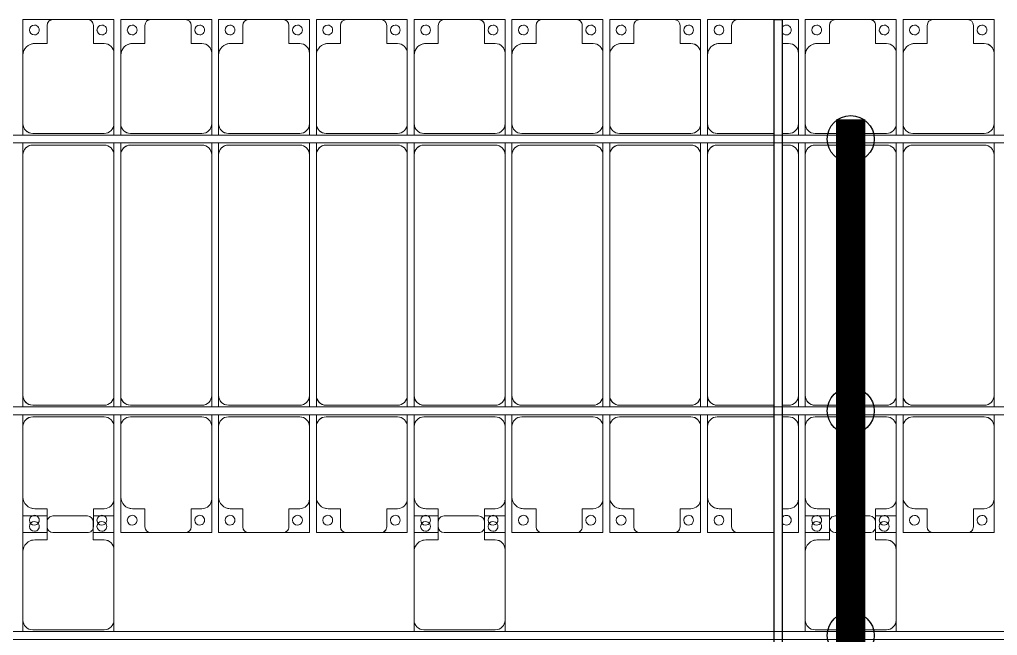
# Model space of a CAD drawing. Header units: millimetres. Extents: x -147246 to 112336, y -213734 to -86506.
# Drawn here: x -90364 to -85364, y -95705 to -92555 of the extents above; entities that cross this region are included whole.
import ezdxf

# ---------------------------------------------------------------- set-up
doc = ezdxf.new("R2010")
doc.units = ezdxf.units.MM
doc.layers.add('A-GENM', color=13, linetype='Continuous', lineweight=9)
doc.layers.add('S-BEAM', color=12, linetype='Continuous', lineweight=9)
doc.layers.add('GC-HOP 40x60 GIA CUONG', color=1, linetype='Continuous')

# ---------------------------------------------------------------- blocks, each defined once
blk = doc.blocks.new('Dải phao đi lại kèm đỡ invester - DẢI PHAO ĐI LẠI-15551-BỐ TRÍ KHUNG KẾT CẤU BÈ PIN 05')
at = {"layer": 'A-GENM', "color": 7}
for p, q in [((49758.4, 1312.2), (49911.8, 1312.2)), ((49758.4, 1129.7), (49758.4, 1312.2)), ((50088.2, 1312.2), (49911.8, 1312.2)), ((50088.2, 1312.2), (50223.4, 1312.2)), ((50223.4, 1312.2), (50223.4, 1139.7)), ((50258.4, 1312.2), (50411.8, 1312.2)), ((50258.4, 1129.7), (50258.4, 1312.2)), ((50588.2, 1312.2), (50411.8, 1312.2)), ((50588.2, 1312.2), (50723.4, 1312.2)), ((50723.4, 1312.2), (50723.4, 1139.7)), ((50758.4, 1312.2), (50911.8, 1312.2)), ((50758.4, 1129.7), (50758.4, 1312.2)), ((51088.2, 1312.2), (50911.8, 1312.2)), ((51088.2, 1312.2), (51223.4, 1312.2)), ((51223.4, 1312.2), (51223.4, 1139.7)), ((51258.4, 1312.2), (51411.8, 1312.2)), ((51258.4, 1129.7), (51258.4, 1312.2)), ((51588.2, 1312.2), (51411.8, 1312.2)), ((51588.2, 1312.2), (51723.4, 1312.2)), ((51723.4, 1312.2), (51723.4, 1139.7)), ((51758.4, 1312.2), (51911.8, 1312.2)), ((51758.4, 1129.7), (51758.4, 1312.2)), ((52088.2, 1312.2), (51911.8, 1312.2)), ((52088.2, 1312.2), (52223.4, 1312.2)), ((52223.4, 1312.2), (52223.4, 1139.7)), ((52258.4, 1312.2), (52411.8, 1312.2)), ((52258.4, 1129.7), (52258.4, 1312.2)), ((52588.2, 1312.2), (52411.8, 1312.2)), ((52588.2, 1312.2), (52723.4, 1312.2)), ((52723.4, 1312.2), (52723.4, 1139.7)), ((52758.4, 1312.2), (52911.8, 1312.2)), ((52758.4, 1129.7), (52758.4, 1312.2)), ((53088.2, 1312.2), (52911.8, 1312.2)), ((53088.2, 1312.2), (53223.4, 1312.2)), ((53223.4, 1312.2), (53223.4, 1139.7)), ((53258.4, 1312.2), (53411.8, 1312.2)), ((53258.4, 1129.7), (53258.4, 1312.2)), ((53588.2, 1312.2), (53411.8, 1312.2)), ((53588.2, 1312.2), (53599.8, 1312.2)), ((53639.8, 1312.2), (53723.4, 1312.2)), ((53723.4, 1312.2), (53723.4, 1139.7)), ((53758.4, 1312.2), (53911.8, 1312.2)), ((53758.4, 1129.7), (53758.4, 1312.2)), ((54088.2, 1312.2), (53911.8, 1312.2)), ((54088.2, 1312.2), (54223.4, 1312.2)), ((54223.4, 1312.2), (54223.4, 1139.7)), ((54258.4, 1312.2), (54411.8, 1312.2)), ((54258.4, 1129.7), (54258.4, 1312.2)), ((54588.2, 1312.2), (54411.8, 1312.2)), ((54588.2, 1312.2), (54723.4, 1312.2)), ((54723.4, 1312.2), (54723.4, 1139.7)), ((49881.8, 1282.2), (49881.8, 1189.7)), ((50118.2, 1189.7), (50118.2, 1282.2)), ((50381.8, 1282.2), (50381.8, 1189.7)), ((50618.2, 1189.7), (50618.2, 1282.2)), ((50881.8, 1282.2), (50881.8, 1189.7)), ((51118.2, 1189.7), (51118.2, 1282.2)), ((51381.8, 1282.2), (51381.8, 1189.7)), ((51618.2, 1189.7), (51618.2, 1282.2)), ((51881.8, 1282.2), (51881.8, 1189.7)), ((52118.2, 1189.7), (52118.2, 1282.2)), ((52381.8, 1282.2), (52381.8, 1189.7)), ((52618.2, 1189.7), (52618.2, 1282.2)), ((52881.8, 1282.2), (52881.8, 1189.7)), ((53118.2, 1189.7), (53118.2, 1282.2)), ((53381.8, 1282.2), (53381.8, 1189.7)), ((53881.8, 1282.2), (53881.8, 1189.7)), ((54118.2, 1189.7), (54118.2, 1282.2)), ((54381.8, 1282.2), (54381.8, 1189.7)), ((54618.2, 1189.7), (54618.2, 1282.2)), ((49881.8, 1189.7), (49818.4, 1189.7)), ((50173.4, 1189.7), (50118.2, 1189.7)), ((50381.8, 1189.7), (50318.4, 1189.7)), ((50673.4, 1189.7), (50618.2, 1189.7)), ((50881.8, 1189.7), (50818.4, 1189.7)), ((51173.4, 1189.7), (51118.2, 1189.7)), ((51381.8, 1189.7), (51318.4, 1189.7)), ((51673.4, 1189.7), (51618.2, 1189.7)), ((51881.8, 1189.7), (51818.4, 1189.7)), ((52173.4, 1189.7), (52118.2, 1189.7)), ((52381.8, 1189.7), (52318.4, 1189.7)), ((52673.4, 1189.7), (52618.2, 1189.7)), ((52881.8, 1189.7), (52818.4, 1189.7)), ((53173.4, 1189.7), (53118.2, 1189.7)), ((53381.8, 1189.7), (53318.4, 1189.7)), ((53673.4, 1189.7), (53639.8, 1189.7)), ((53881.8, 1189.7), (53818.4, 1189.7)), ((54173.4, 1189.7), (54118.2, 1189.7)), ((54381.8, 1189.7), (54318.4, 1189.7)), ((54673.4, 1189.7), (54618.2, 1189.7)), ((49758.4, 1129.7), (49758.4, 779.7)), ((50223.4, 779.7), (50223.4, 1139.7)), ((50258.4, 1129.7), (50258.4, 779.7)), ((50723.4, 779.7), (50723.4, 1139.7)), ((50758.4, 1129.7), (50758.4, 779.7)), ((51223.4, 779.7), (51223.4, 1139.7)), ((51258.4, 1129.7), (51258.4, 779.7)), ((51723.4, 779.7), (51723.4, 1139.7)), ((51758.4, 1129.7), (51758.4, 779.7)), ((52223.4, 779.7), (52223.4, 1139.7)), ((52258.4, 1129.7), (52258.4, 779.7)), ((52723.4, 779.7), (52723.4, 1139.7)), ((52758.4, 1129.7), (52758.4, 779.7)), ((53223.4, 779.7), (53223.4, 1139.7)), ((53258.4, 1129.7), (53258.4, 779.7)), ((53723.4, 779.7), (53723.4, 1139.7)), ((53758.4, 1129.7), (53758.4, 779.7)), ((54223.4, 779.7), (54223.4, 1139.7)), ((54258.4, 1129.7), (54258.4, 779.7)), ((54723.4, 779.7), (54723.4, 1139.7)), ((49758.4, 721.1), (49758.4, 779.7)), ((50223.4, 779.7), (50223.4, 721.1)), ((50258.4, 721.1), (50258.4, 779.7)), ((50723.4, 779.7), (50723.4, 721.1)), ((50758.4, 721.1), (50758.4, 779.7)), ((51223.4, 779.7), (51223.4, 721.1)), ((51258.4, 721.1), (51258.4, 779.7)), ((51723.4, 779.7), (51723.4, 721.1)), ((51758.4, 721.1), (51758.4, 779.7)), ((52223.4, 779.7), (52223.4, 721.1)), ((52258.4, 721.1), (52258.4, 779.7)), ((52723.4, 779.7), (52723.4, 721.1)), ((52758.4, 721.1), (52758.4, 779.7)), ((53223.4, 779.7), (53223.4, 721.1)), ((53258.4, 721.1), (53258.4, 779.7)), ((53723.4, 779.7), (53723.4, 721.1)), ((53758.4, 721.1), (53758.4, 779.7)), ((54223.4, 779.7), (54223.4, 721.1)), ((54258.4, 721.1), (54258.4, 779.7)), ((54723.4, 779.7), (54723.4, 721.1)), ((49808.4, 729.7), (50173.4, 729.7)), ((50308.4, 729.7), (50673.4, 729.7)), ((50808.4, 729.7), (51173.4, 729.7)), ((51308.4, 729.7), (51673.4, 729.7)), ((51808.4, 729.7), (52173.4, 729.7)), ((52308.4, 729.7), (52673.4, 729.7)), ((52808.4, 729.7), (53173.4, 729.7)), ((53308.4, 729.7), (53599.8, 729.7)), ((53639.8, 729.7), (53673.4, 729.7)), ((53808.4, 729.7), (54173.4, 729.7)), ((54308.4, 729.7), (54673.4, 729.7)), ((49758.4, 620.3), (49758.4, 681.1)), ((50173.4, 670.3), (49808.4, 670.3)), ((50223.4, 681.1), (50223.4, 620.3)), ((50258.4, 620.3), (50258.4, 681.1)), ((50673.4, 670.3), (50308.4, 670.3)), ((50723.4, 681.1), (50723.4, 620.3)), ((50758.4, 620.3), (50758.4, 681.1)), ((51173.4, 670.3), (50808.4, 670.3)), ((51223.4, 681.1), (51223.4, 620.3)), ((51258.4, 620.3), (51258.4, 681.1)), ((51673.4, 670.3), (51308.4, 670.3)), ((51723.4, 681.1), (51723.4, 620.3)), ((51758.4, 620.3), (51758.4, 681.1)), ((52173.4, 670.3), (51808.4, 670.3)), ((52223.4, 681.1), (52223.4, 620.3)), ((52258.4, 620.3), (52258.4, 681.1)), ((52673.4, 670.3), (52308.4, 670.3)), ((52723.4, 681.1), (52723.4, 620.3)), ((52758.4, 620.3), (52758.4, 681.1)), ((53173.4, 670.3), (52808.4, 670.3)), ((53223.4, 681.1), (53223.4, 620.3)), ((53258.4, 620.3), (53258.4, 681.1)), ((53599.8, 670.3), (53308.4, 670.3)), ((53673.4, 670.3), (53639.8, 670.3)), ((53723.4, 681.1), (53723.4, 620.3)), ((53758.4, 620.3), (53758.4, 681.1)), ((54173.4, 670.3), (53808.4, 670.3)), ((54223.4, 681.1), (54223.4, 620.3)), ((54258.4, 620.3), (54258.4, 681.1)), ((54673.4, 670.3), (54308.4, 670.3)), ((54723.4, 681.1), (54723.4, 620.3)), ((49758.4, 620.3), (49758.4, -610.3)), ((50223.4, -610.3), (50223.4, 620.3)), ((50258.4, 620.3), (50258.4, -610.3)), ((50723.4, -610.3), (50723.4, 620.3)), ((50758.4, 620.3), (50758.4, -610.3)), ((51223.4, -610.3), (51223.4, 620.3)), ((51258.4, 620.3), (51258.4, -610.3)), ((51723.4, -610.3), (51723.4, 620.3)), ((51758.4, 620.3), (51758.4, -610.3)), ((52223.4, -610.3), (52223.4, 620.3)), ((52258.4, 620.3), (52258.4, -610.3)), ((52723.4, -610.3), (52723.4, 620.3)), ((52758.4, 620.3), (52758.4, -610.3)), ((53223.4, -610.3), (53223.4, 620.3)), ((53258.4, 620.3), (53258.4, -610.3)), ((53723.4, -610.3), (53723.4, 620.3)), ((53758.4, 620.3), (53758.4, -610.3)), ((54223.4, -610.3), (54223.4, 620.3)), ((54258.4, 620.3), (54258.4, -610.3)), ((54723.4, -610.3), (54723.4, 620.3)), ((49758.4, -668.9), (49758.4, -610.3)), ((50223.4, -610.3), (50223.4, -668.9)), ((50258.4, -668.9), (50258.4, -610.3)), ((50723.4, -610.3), (50723.4, -668.9)), ((50758.4, -668.9), (50758.4, -610.3)), ((51223.4, -610.3), (51223.4, -668.9)), ((51258.4, -668.9), (51258.4, -610.3)), ((51723.4, -610.3), (51723.4, -668.9)), ((51758.4, -668.9), (51758.4, -610.3)), ((52223.4, -610.3), (52223.4, -668.9)), ((52258.4, -668.9), (52258.4, -610.3)), ((52723.4, -610.3), (52723.4, -668.9)), ((52758.4, -668.9), (52758.4, -610.3)), ((53223.4, -610.3), (53223.4, -668.9)), ((53258.4, -668.9), (53258.4, -610.3)), ((53723.4, -610.3), (53723.4, -668.9)), ((53758.4, -668.9), (53758.4, -610.3)), ((54223.4, -610.3), (54223.4, -668.9)), ((54258.4, -668.9), (54258.4, -610.3)), ((54723.4, -610.3), (54723.4, -668.9)), ((49808.4, -660.3), (50173.4, -660.3)), ((50308.4, -660.3), (50673.4, -660.3)), ((50808.4, -660.3), (51173.4, -660.3)), ((51308.4, -660.3), (51673.4, -660.3)), ((51808.4, -660.3), (52173.4, -660.3)), ((52308.4, -660.3), (52673.4, -660.3)), ((52808.4, -660.3), (53173.4, -660.3)), ((53308.4, -660.3), (53599.8, -660.3)), ((53639.8, -660.3), (53673.4, -660.3)), ((53808.4, -660.3), (54173.4, -660.3)), ((54308.4, -660.3), (54673.4, -660.3)), ((49758.4, -769.7), (49758.4, -708.9)), ((50173.4, -719.7), (49808.4, -719.7)), ((50223.4, -708.9), (50223.4, -769.7)), ((50258.4, -769.7), (50258.4, -708.9)), ((50673.4, -719.7), (50308.4, -719.7)), ((50723.4, -708.9), (50723.4, -769.7)), ((50758.4, -769.7), (50758.4, -708.9)), ((51173.4, -719.7), (50808.4, -719.7)), ((51223.4, -708.9), (51223.4, -769.7)), ((51258.4, -769.7), (51258.4, -708.9)), ((51673.4, -719.7), (51308.4, -719.7)), ((51723.4, -708.9), (51723.4, -769.7)), ((51758.4, -769.7), (51758.4, -708.9)), ((52173.4, -719.7), (51808.4, -719.7)), ((52223.4, -708.9), (52223.4, -769.7)), ((52258.4, -769.7), (52258.4, -708.9)), ((52673.4, -719.7), (52308.4, -719.7)), ((52723.4, -708.9), (52723.4, -769.7)), ((52758.4, -769.7), (52758.4, -708.9)), ((53173.4, -719.7), (52808.4, -719.7)), ((53223.4, -708.9), (53223.4, -769.7)), ((53258.4, -769.7), (53258.4, -708.9)), ((53599.8, -719.7), (53308.4, -719.7)), ((53673.4, -719.7), (53639.8, -719.7)), ((53723.4, -708.9), (53723.4, -769.7)), ((53758.4, -769.7), (53758.4, -708.9)), ((54173.4, -719.7), (53808.4, -719.7)), ((54223.4, -708.9), (54223.4, -769.7)), ((54258.4, -769.7), (54258.4, -708.9)), ((54673.4, -719.7), (54308.4, -719.7)), ((54723.4, -708.9), (54723.4, -769.7)), ((49758.4, -769.7), (49758.4, -1129.7)), ((50223.4, -1139.7), (50223.4, -769.7)), ((50258.4, -769.7), (50258.4, -1129.7)), ((50723.4, -1139.7), (50723.4, -769.7)), ((50758.4, -769.7), (50758.4, -1129.7)), ((51223.4, -1139.7), (51223.4, -769.7)), ((51258.4, -769.7), (51258.4, -1129.7)), ((51723.4, -1139.7), (51723.4, -769.7)), ((51758.4, -769.7), (51758.4, -1129.7)), ((52223.4, -1139.7), (52223.4, -769.7)), ((52258.4, -769.7), (52258.4, -1129.7)), ((52723.4, -1139.7), (52723.4, -769.7)), ((52758.4, -769.7), (52758.4, -1129.7)), ((53223.4, -1139.7), (53223.4, -769.7)), ((53258.4, -769.7), (53258.4, -1129.7)), ((53723.4, -1139.7), (53723.4, -769.7)), ((53758.4, -769.7), (53758.4, -1129.7)), ((54223.4, -1139.7), (54223.4, -769.7)), ((54258.4, -769.7), (54258.4, -1129.7)), ((54723.4, -1139.7), (54723.4, -769.7)), ((49758.4, -1312.2), (49758.4, -1129.7)), ((50223.4, -1139.7), (50223.4, -1312.2)), ((50258.4, -1312.2), (50258.4, -1129.7)), ((50723.4, -1139.7), (50723.4, -1312.2)), ((50758.4, -1312.2), (50758.4, -1129.7)), ((51223.4, -1139.7), (51223.4, -1312.2)), ((51258.4, -1312.2), (51258.4, -1129.7)), ((51723.4, -1139.7), (51723.4, -1312.2)), ((51758.4, -1312.2), (51758.4, -1129.7)), ((52223.4, -1139.7), (52223.4, -1312.2)), ((52258.4, -1312.2), (52258.4, -1129.7)), ((52723.4, -1139.7), (52723.4, -1312.2)), ((52758.4, -1312.2), (52758.4, -1129.7)), ((53223.4, -1139.7), (53223.4, -1312.2)), ((53258.4, -1312.2), (53258.4, -1129.7)), ((53723.4, -1139.7), (53723.4, -1312.2)), ((53758.4, -1312.2), (53758.4, -1129.7)), ((54223.4, -1139.7), (54223.4, -1312.2)), ((54258.4, -1312.2), (54258.4, -1129.7)), ((54723.4, -1139.7), (54723.4, -1312.2)), ((49818.4, -1189.7), (49881.8, -1189.7)), ((49881.8, -1189.7), (49881.8, -1282.2)), ((50118.2, -1282.2), (50118.2, -1189.7)), ((50118.2, -1189.7), (50173.4, -1189.7)), ((50318.4, -1189.7), (50381.8, -1189.7)), ((50381.8, -1189.7), (50381.8, -1282.2)), ((50618.2, -1282.2), (50618.2, -1189.7)), ((50618.2, -1189.7), (50673.4, -1189.7)), ((50818.4, -1189.7), (50881.8, -1189.7)), ((50881.8, -1189.7), (50881.8, -1282.2)), ((51118.2, -1282.2), (51118.2, -1189.7)), ((51118.2, -1189.7), (51173.4, -1189.7)), ((51318.4, -1189.7), (51381.8, -1189.7)), ((51381.8, -1189.7), (51381.8, -1282.2)), ((51618.2, -1282.2), (51618.2, -1189.7)), ((51618.2, -1189.7), (51673.4, -1189.7)), ((51818.4, -1189.7), (51881.8, -1189.7)), ((51881.8, -1189.7), (51881.8, -1282.2)), ((52118.2, -1282.2), (52118.2, -1189.7)), ((52118.2, -1189.7), (52173.4, -1189.7)), ((52318.4, -1189.7), (52381.8, -1189.7)), ((52381.8, -1189.7), (52381.8, -1282.2)), ((52618.2, -1282.2), (52618.2, -1189.7)), ((52618.2, -1189.7), (52673.4, -1189.7)), ((52818.4, -1189.7), (52881.8, -1189.7)), ((52881.8, -1189.7), (52881.8, -1282.2)), ((53118.2, -1282.2), (53118.2, -1189.7)), ((53118.2, -1189.7), (53173.4, -1189.7)), ((53318.4, -1189.7), (53381.8, -1189.7)), ((53381.8, -1189.7), (53381.8, -1282.2)), ((53639.8, -1189.7), (53673.4, -1189.7)), ((53818.4, -1189.7), (53881.8, -1189.7)), ((53881.8, -1189.7), (53881.8, -1282.2)), ((54118.2, -1282.2), (54118.2, -1189.7)), ((54118.2, -1189.7), (54173.4, -1189.7)), ((54318.4, -1189.7), (54381.8, -1189.7)), ((54381.8, -1189.7), (54381.8, -1282.2)), ((54618.2, -1282.2), (54618.2, -1189.7)), ((54618.2, -1189.7), (54673.4, -1189.7)), ((49881.6, -1312.2), (49758.4, -1312.2)), ((49911.8, -1312.2), (50088.2, -1312.2)), ((50223.4, -1312.2), (50118, -1312.2)), ((50411.8, -1312.2), (50258.4, -1312.2)), ((50411.8, -1312.2), (50588.2, -1312.2)), ((50723.4, -1312.2), (50588.2, -1312.2)), ((50911.8, -1312.2), (50758.4, -1312.2)), ((50911.8, -1312.2), (51088.2, -1312.2)), ((51223.4, -1312.2), (51088.2, -1312.2)), ((51411.8, -1312.2), (51258.4, -1312.2)), ((51411.8, -1312.2), (51588.2, -1312.2)), ((51723.4, -1312.2), (51588.2, -1312.2)), ((51881.6, -1312.2), (51758.4, -1312.2)), ((51911.8, -1312.2), (52088.2, -1312.2)), ((52223.4, -1312.2), (52118, -1312.2)), ((52410.3, -1312.2), (52258.4, -1312.2)), ((52411.8, -1312.2), (52588.2, -1312.2)), ((52723.4, -1312.2), (52588.2, -1312.2)), ((52911.8, -1312.2), (52758.4, -1312.2)), ((52911.8, -1312.2), (53088.2, -1312.2)), ((53223.4, -1312.2), (53088.2, -1312.2)), ((53411.8, -1312.2), (53258.4, -1312.2)), ((53411.8, -1312.2), (53588.2, -1312.2)), ((53599.8, -1312.2), (53588.2, -1312.2)), ((53723.4, -1312.2), (53639.8, -1312.2)), ((53881.6, -1312.2), (53758.4, -1312.2)), ((53911.8, -1312.2), (54088.2, -1312.2)), ((54223.4, -1312.2), (54118, -1312.2)), ((54411.8, -1312.2), (54258.4, -1312.2)), ((54411.8, -1312.2), (54588.2, -1312.2)), ((54723.4, -1312.2), (54588.2, -1312.2))]:
    blk.add_line(p, q, dxfattribs=at)
for centre, radius, start, end in [((49911.8, 1282.2), 30, 90, 180), ((49911.8, 1282.2), 30, 90, 150), ((50088.2, 1282.2), 30, 360, 90), ((50088.2, 1282.2), 30, 30, 90), ((50411.8, 1282.2), 30, 90, 180), ((50411.8, 1282.2), 30, 90, 150), ((50588.2, 1282.2), 30, 0, 90), ((50588.2, 1282.2), 30, 30, 90), ((50911.8, 1282.2), 30, 90, 180), ((50911.8, 1282.2), 30, 90, 150), ((51088.2, 1282.2), 30, 0, 90), ((51088.2, 1282.2), 30, 30, 90), ((51411.8, 1282.2), 30, 90, 180), ((51411.8, 1282.2), 30, 90, 150), ((51588.2, 1282.2), 30, 0, 90), ((51588.2, 1282.2), 30, 30, 90), ((51911.8, 1282.2), 30, 90, 180), ((51911.8, 1282.2), 30, 90, 150), ((52088.2, 1282.2), 30, 0, 90), ((52088.2, 1282.2), 30, 30, 80.6864), ((52411.8, 1282.2), 30, 90, 180), ((52411.8, 1282.2), 30, 90, 150), ((52588.2, 1282.2), 30, 360, 90), ((52588.2, 1282.2), 30, 30, 90), ((52911.8, 1282.2), 30, 90, 180), ((52911.8, 1282.2), 30, 90, 150), ((53088.2, 1282.2), 30, 0, 90), ((53088.2, 1282.2), 30, 30, 90), ((53411.8, 1282.2), 30, 90, 180), ((53411.8, 1282.2), 30, 90, 150), ((53588.2, 1282.2), 30, 75, 90), ((53588.2, 1282.2), 30, 75, 90), ((53911.8, 1282.2), 30, 90, 180), ((53911.8, 1282.2), 30, 90, 150), ((54088.2, 1282.2), 30, 360, 90), ((54088.2, 1282.2), 30, 30, 90), ((54411.8, 1282.2), 30, 90, 180), ((54411.8, 1282.2), 30, 90, 150), ((54588.2, 1282.2), 30, 0, 90), ((54588.2, 1282.2), 30, 30, 90), ((49816.8, 1258.6), 25, 90, 270), ((49816.8, 1258.6), 25, 270, 90), ((50161.8, 1258.6), 25, 90, 270), ((50161.8, 1258.6), 25, 180, 195), ((50161.8, 1258.6), 25, 270, 90), ((50316.8, 1258.6), 25, 90, 270), ((50316.8, 1258.6), 25, 270, 90), ((50661.8, 1258.6), 25, 90, 270), ((50661.8, 1258.6), 25, 180, 195), ((50661.8, 1258.6), 25, 270, 90), ((50816.8, 1258.6), 25, 90, 270), ((50816.8, 1258.6), 25, 270, 90), ((51161.8, 1258.6), 25, 90, 270), ((51161.8, 1258.6), 25, 180, 195), ((51161.8, 1258.6), 25, 270, 90), ((51316.8, 1258.6), 25, 90, 270), ((51316.8, 1258.6), 25, 270, 90), ((51661.8, 1258.6), 25, 90, 270), ((51661.8, 1258.6), 25, 180, 195), ((51661.8, 1258.6), 25, 270, 90), ((51816.8, 1258.6), 25, 90, 270), ((51816.8, 1258.6), 25, 270, 90), ((52161.8, 1258.6), 25, 90, 270), ((52161.8, 1258.6), 25, 180, 195), ((52161.8, 1258.6), 25, 270, 90), ((52316.8, 1258.6), 25, 90, 270), ((52316.8, 1258.6), 25, 270, 90), ((52661.8, 1258.6), 25, 90, 270), ((52661.8, 1258.6), 25, 180, 195), ((52661.8, 1258.6), 25, 270, 90), ((52816.8, 1258.6), 25, 90, 270), ((52816.8, 1258.6), 25, 270, 90), ((53161.8, 1258.6), 25, 90, 270), ((53161.8, 1258.6), 25, 180, 195), ((53161.8, 1258.6), 25, 270, 90), ((53316.8, 1258.6), 25, 90, 270), ((53316.8, 1258.6), 25, 270, 90), ((53661.8, 1258.6), 25, 90, 150), ((53661.8, 1258.6), 25, 270, 90), ((53816.8, 1258.6), 25, 90, 270), ((53816.8, 1258.6), 25, 270, 90), ((54161.8, 1258.6), 25, 90, 270), ((54161.8, 1258.6), 25, 180, 195), ((54161.8, 1258.6), 25, 270, 90), ((54316.8, 1258.6), 25, 90, 270), ((54316.8, 1258.6), 25, 270, 90), ((54661.8, 1258.6), 25, 90, 270), ((54661.8, 1258.6), 25, 180, 195), ((54661.8, 1258.6), 25, 270, 90), ((53661.8, 1258.6), 25, 210, 270), ((49818.4, 1129.7), 60, 90, 180), ((49818.4, 1129.7), 60, 90, 120), ((50173.4, 1139.7), 50, 0, 90), ((50173.4, 1139.7), 50, 45, 90), ((50318.4, 1129.7), 60, 90, 180), ((50318.4, 1129.7), 60, 90, 120), ((50673.4, 1139.7), 50, 0, 90), ((50673.4, 1139.7), 50, 45, 90), ((50818.4, 1129.7), 60, 90, 180), ((50818.4, 1129.7), 60, 90, 120), ((51173.4, 1139.7), 50, 360, 90), ((51173.4, 1139.7), 50, 45, 90), ((51318.4, 1129.7), 60, 90, 180), ((51318.4, 1129.7), 60, 90, 120), ((51673.4, 1139.7), 50, 0, 90), ((51673.4, 1139.7), 50, 45, 90), ((51818.4, 1129.7), 60, 90, 180), ((51818.4, 1129.7), 60, 90, 120), ((52173.4, 1139.7), 50, 0, 90), ((52173.4, 1139.7), 50, 45, 90), ((52318.4, 1129.7), 60, 90, 180), ((52318.4, 1129.7), 60, 90, 120), ((52673.4, 1139.7), 50, 0, 90), ((52673.4, 1139.7), 50, 45, 90), ((52818.4, 1129.7), 60, 90, 180), ((52818.4, 1129.7), 60, 90, 120), ((53173.4, 1139.7), 50, 0, 90), ((53173.4, 1139.7), 50, 45, 90), ((53318.4, 1129.7), 60, 90, 180), ((53318.4, 1129.7), 60, 90, 120), ((53673.4, 1139.7), 50, 360, 90), ((53673.4, 1139.7), 50, 45, 90), ((53818.4, 1129.7), 60, 90, 180), ((53818.4, 1129.7), 60, 90, 120), ((54173.4, 1139.7), 50, 0, 90), ((54173.4, 1139.7), 50, 45, 90), ((54318.4, 1129.7), 60, 90, 180), ((54318.4, 1129.7), 60, 90, 120), ((54673.4, 1139.7), 50, 0, 90), ((54673.4, 1139.7), 50, 45, 90), ((49808.4, 779.7), 50, 180, 270), ((50173.4, 779.7), 50, 270, 0), ((50308.4, 779.7), 50, 180, 270), ((50673.4, 779.7), 50, 270, 0), ((50808.4, 779.7), 50, 180, 270), ((51173.4, 779.7), 50, 270, 0), ((51308.4, 779.7), 50, 180, 270), ((51673.4, 779.7), 50, 270, 0), ((51808.4, 779.7), 50, 180, 270), ((52173.4, 779.7), 50, 270, 0), ((52308.4, 779.7), 50, 180, 270), ((52673.4, 779.7), 50, 270, 0), ((52808.4, 779.7), 50, 180, 270), ((53173.4, 779.7), 50, 270, 0), ((53308.4, 779.7), 50, 180, 270), ((53673.4, 779.7), 50, 270, 360), ((53808.4, 779.7), 50, 180, 270), ((54173.4, 779.7), 50, 270, 0), ((54308.4, 779.7), 50, 180, 270), ((54673.4, 779.7), 50, 270, 0), ((49808.4, 779.7), 50, 225, 270), ((50173.4, 779.7), 50, 270, 315), ((50308.4, 779.7), 50, 225, 270), ((50673.4, 779.7), 50, 270, 315), ((50808.4, 779.7), 50, 225, 270), ((51173.4, 779.7), 50, 270, 315), ((51308.4, 779.7), 50, 225, 270), ((51673.4, 779.7), 50, 270, 315), ((51808.4, 779.7), 50, 225, 270), ((52173.4, 779.7), 50, 270, 315), ((52308.4, 779.7), 50, 225, 270), ((52673.4, 779.7), 50, 270, 315), ((52808.4, 779.7), 50, 225, 270), ((53173.4, 779.7), 50, 270, 315), ((53308.4, 779.7), 50, 225, 270), ((53673.4, 779.7), 50, 270, 315), ((53808.4, 779.7), 50, 225, 270), ((54173.4, 779.7), 50, 270, 315), ((54308.4, 779.7), 50, 225, 270), ((54673.4, 779.7), 50, 270, 315), ((49808.4, 620.3), 50, 90, 180), ((49808.4, 620.3), 50, 90, 165), ((50173.4, 620.3), 50, 0, 90), ((50173.4, 620.3), 50, 0, 90), ((50308.4, 620.3), 50, 90, 180), ((50308.4, 620.3), 50, 90, 165), ((50673.4, 620.3), 50, 0, 90), ((50673.4, 620.3), 50, 0, 90), ((50808.4, 620.3), 50, 90, 180), ((50808.4, 620.3), 50, 90, 165), ((51173.4, 620.3), 50, 0, 90), ((51173.4, 620.3), 50, 0, 90), ((51308.4, 620.3), 50, 90, 180), ((51308.4, 620.3), 50, 90, 165), ((51673.4, 620.3), 50, 0, 90), ((51673.4, 620.3), 50, 0, 90), ((51808.4, 620.3), 50, 90, 180), ((51808.4, 620.3), 50, 90, 165), ((52173.4, 620.3), 50, 360, 90), ((52173.4, 620.3), 50, 360, 90), ((52308.4, 620.3), 50, 90, 180), ((52308.4, 620.3), 50, 90, 165), ((52673.4, 620.3), 50, 0, 90), ((52673.4, 620.3), 50, 0, 90), ((52808.4, 620.3), 50, 90, 180), ((52808.4, 620.3), 50, 90, 165), ((53173.4, 620.3), 50, 0, 90), ((53173.4, 620.3), 50, 0, 90), ((53308.4, 620.3), 50, 90, 180), ((53308.4, 620.3), 50, 90, 165), ((53673.4, 620.3), 50, 360, 90), ((53673.4, 620.3), 50, 360, 90), ((53808.4, 620.3), 50, 90, 180), ((53808.4, 620.3), 50, 90, 165), ((54173.4, 620.3), 50, 360, 90), ((54173.4, 620.3), 50, 360, 90), ((54308.4, 620.3), 50, 90, 180), ((54308.4, 620.3), 50, 90, 165), ((54673.4, 620.3), 50, 0, 90), ((54673.4, 620.3), 50, 0, 90), ((49808.4, -610.3), 50, 180, 270), ((49808.4, -610.3), 50, 180, 255), ((50173.4, -610.3), 50, 270, 0), ((50173.4, -610.3), 50, 315, 0), ((50308.4, -610.3), 50, 180, 270), ((50308.4, -610.3), 50, 180, 255), ((50673.4, -610.3), 50, 270, 0), ((50673.4, -610.3), 50, 315, 0), ((50808.4, -610.3), 50, 180, 270), ((50808.4, -610.3), 50, 180, 255), ((51173.4, -610.3), 50, 270, 0), ((51173.4, -610.3), 50, 315, 0), ((51308.4, -610.3), 50, 180, 270), ((51308.4, -610.3), 50, 180, 255), ((51673.4, -610.3), 50, 270, 0), ((51673.4, -610.3), 50, 315, 0), ((51808.4, -610.3), 50, 180, 270), ((51808.4, -610.3), 50, 180, 255), ((52173.4, -610.3), 50, 270, 0), ((52173.4, -610.3), 50, 315, 0), ((52308.4, -610.3), 50, 180, 270), ((52308.4, -610.3), 50, 180, 255), ((52673.4, -610.3), 50, 270, 0), ((52673.4, -610.3), 50, 315, 0), ((52808.4, -610.3), 50, 180, 270), ((52808.4, -610.3), 50, 180, 255), ((53173.4, -610.3), 50, 270, 360), ((53173.4, -610.3), 50, 315, 360), ((53308.4, -610.3), 50, 180, 270), ((53308.4, -610.3), 50, 180, 255), ((53673.4, -610.3), 50, 270, 0), ((53673.4, -610.3), 50, 315, 0), ((53808.4, -610.3), 50, 180, 270), ((53808.4, -610.3), 50, 180, 255), ((54173.4, -610.3), 50, 270, 360), ((54173.4, -610.3), 50, 315, 0), ((54308.4, -610.3), 50, 180, 270), ((54308.4, -610.3), 50, 180, 255), ((54673.4, -610.3), 50, 270, 360), ((54673.4, -610.3), 50, 315, 360), ((49808.4, -769.7), 50, 90, 180), ((49808.4, -769.7), 50, 90, 135), ((50173.4, -769.7), 50, 0, 90), ((50173.4, -769.7), 50, 45, 90), ((50308.4, -769.7), 50, 90, 180), ((50308.4, -769.7), 50, 90, 135), ((50673.4, -769.7), 50, 0, 90), ((50673.4, -769.7), 50, 45, 90), ((50808.4, -769.7), 50, 90, 180), ((50808.4, -769.7), 50, 90, 135), ((51173.4, -769.7), 50, 0, 90), ((51173.4, -769.7), 50, 45, 90), ((51308.4, -769.7), 50, 90, 180), ((51308.4, -769.7), 50, 90, 135), ((51673.4, -769.7), 50, 0, 90), ((51673.4, -769.7), 50, 45, 90), ((51808.4, -769.7), 50, 90, 180), ((51808.4, -769.7), 50, 90, 135), ((52173.4, -769.7), 50, 0, 90), ((52173.4, -769.7), 50, 45, 90), ((52308.4, -769.7), 50, 90, 180), ((52308.4, -769.7), 50, 90, 135), ((52673.4, -769.7), 50, 0, 90), ((52673.4, -769.7), 50, 45, 90), ((52808.4, -769.7), 50, 90, 180), ((52808.4, -769.7), 50, 90, 135), ((53173.4, -769.7), 50, 0, 90), ((53173.4, -769.7), 50, 45, 90), ((53308.4, -769.7), 50, 90, 180), ((53308.4, -769.7), 50, 90, 135), ((53673.4, -769.7), 50, 360, 90), ((53673.4, -769.7), 50, 45, 90), ((53808.4, -769.7), 50, 90, 180), ((53808.4, -769.7), 50, 90, 135), ((54173.4, -769.7), 50, 0, 90), ((54173.4, -769.7), 50, 45, 90), ((54308.4, -769.7), 50, 90, 180), ((54308.4, -769.7), 50, 90, 135), ((54673.4, -769.7), 50, 0, 90), ((54673.4, -769.7), 50, 45, 90), ((49818.4, -1129.7), 60, 180, 270), ((50173.4, -1139.7), 50, 270, 0), ((50318.4, -1129.7), 60, 180, 270), ((50673.4, -1139.7), 50, 270, 0), ((50818.4, -1129.7), 60, 180, 270), ((51173.4, -1139.7), 50, 270, 0), ((51318.4, -1129.7), 60, 180, 270), ((51673.4, -1139.7), 50, 270, 360), ((51818.4, -1129.7), 60, 180, 270), ((52173.4, -1139.7), 50, 270, 0), ((52318.4, -1129.7), 60, 180, 270), ((52673.4, -1139.7), 50, 270, 360), ((52818.4, -1129.7), 60, 180, 270), ((53173.4, -1139.7), 50, 270, 0), ((53318.4, -1129.7), 60, 180, 270), ((53673.4, -1139.7), 50, 270, 0), ((53818.4, -1129.7), 60, 180, 270), ((54173.4, -1139.7), 50, 270, 0), ((54318.4, -1129.7), 60, 180, 270), ((54673.4, -1139.7), 50, 270, 0), ((49818.4, -1129.7), 60, 240, 270), ((50173.4, -1139.7), 50, 270, 315), ((50318.4, -1129.7), 60, 240, 270), ((50673.4, -1139.7), 50, 270, 315), ((50818.4, -1129.7), 60, 240, 270), ((51173.4, -1139.7), 50, 270, 315), ((51318.4, -1129.7), 60, 240, 270), ((51673.4, -1139.7), 50, 270, 315), ((51818.4, -1129.7), 60, 240, 270), ((52173.4, -1139.7), 50, 270, 315), ((52318.4, -1129.7), 60, 240, 270), ((52673.4, -1139.7), 50, 270, 315), ((52818.4, -1129.7), 60, 240, 270), ((53173.4, -1139.7), 50, 270, 315), ((53318.4, -1129.7), 60, 240, 270), ((53673.4, -1139.7), 50, 270, 315), ((53818.4, -1129.7), 60, 240, 270), ((54173.4, -1139.7), 50, 270, 315), ((54318.4, -1129.7), 60, 240, 270), ((54673.4, -1139.7), 50, 270, 315), ((49816.8, -1248.6), 25, 90, 270), ((49816.8, -1248.6), 25, 270, 90), ((50161.8, -1248.6), 25, 90, 270), ((50161.8, -1248.6), 25, 270, 90), ((50316.8, -1248.6), 25, 90, 270), ((50316.8, -1248.6), 25, 270, 90), ((50661.8, -1248.6), 25, 90, 270), ((50661.8, -1248.6), 25, 165, 180), ((50661.8, -1248.6), 25, 270, 90), ((50816.8, -1248.6), 25, 90, 270), ((50816.8, -1248.6), 25, 270, 90), ((51161.8, -1248.6), 25, 90, 270), ((51161.8, -1248.6), 25, 165, 180), ((51161.8, -1248.6), 25, 270, 90), ((51316.8, -1248.6), 25, 90, 270), ((51316.8, -1248.6), 25, 270, 90), ((51661.8, -1248.6), 25, 90, 270), ((51661.8, -1248.6), 25, 165, 180), ((51661.8, -1248.6), 25, 270, 90), ((51816.8, -1248.6), 25, 90, 270), ((51816.8, -1248.6), 25, 270, 90), ((52161.8, -1248.6), 25, 90, 270), ((52161.8, -1248.6), 25, 270, 90), ((52316.8, -1248.6), 25, 90, 270), ((52316.8, -1248.6), 25, 270, 90), ((52661.8, -1248.6), 25, 90, 270), ((52661.8, -1248.6), 25, 165, 180), ((52661.8, -1248.6), 25, 270, 90), ((52816.8, -1248.6), 25, 90, 270), ((52816.8, -1248.6), 25, 270, 90), ((53161.8, -1248.6), 25, 90, 270), ((53161.8, -1248.6), 25, 165, 180), ((53161.8, -1248.6), 25, 270, 90), ((53316.8, -1248.6), 25, 90, 270), ((53316.8, -1248.6), 25, 270, 90), ((53661.8, -1248.6), 25, 90, 150), ((53661.8, -1248.6), 25, 270, 90), ((53816.8, -1248.6), 25, 90, 270), ((53816.8, -1248.6), 25, 270, 90), ((54161.8, -1248.6), 25, 90, 270), ((54161.8, -1248.6), 25, 270, 90), ((54316.8, -1248.6), 25, 90, 270), ((54316.8, -1248.6), 25, 270, 90), ((54661.8, -1248.6), 25, 90, 270), ((54661.8, -1248.6), 25, 165, 180), ((54661.8, -1248.6), 25, 270, 90), ((49911.8, -1282.2), 30, 180, 270), ((50088.2, -1282.2), 30, 270, 0), ((50411.8, -1282.2), 30, 180, 270), ((50411.8, -1282.2), 30, 210, 270), ((50588.2, -1282.2), 30, 270, 360), ((50588.2, -1282.2), 30, 270, 330), ((50911.8, -1282.2), 30, 180, 270), ((50911.8, -1282.2), 30, 210, 270), ((51088.2, -1282.2), 30, 270, 0), ((51088.2, -1282.2), 30, 270, 330), ((51411.8, -1282.2), 30, 180, 270), ((51411.8, -1282.2), 30, 210, 270), ((51588.2, -1282.2), 30, 270, 0), ((51588.2, -1282.2), 30, 270, 330), ((51911.8, -1282.2), 30, 180, 270), ((52088.2, -1282.2), 30, 270, 0), ((52411.8, -1282.2), 30, 180, 270), ((52411.8, -1282.2), 30, 210, 267.0674), ((52588.2, -1282.2), 30, 270, 0), ((52588.2, -1282.2), 30, 270, 330), ((52911.8, -1282.2), 30, 180, 270), ((52911.8, -1282.2), 30, 210, 270), ((53088.2, -1282.2), 30, 270, 0), ((53088.2, -1282.2), 30, 270, 330), ((53411.8, -1282.2), 30, 180, 270), ((53411.8, -1282.2), 30, 210, 270), ((53661.8, -1248.6), 25, 210, 270), ((53911.8, -1282.2), 30, 180, 270), ((54088.2, -1282.2), 30, 270, 0), ((54411.8, -1282.2), 30, 180, 270), ((54411.8, -1282.2), 30, 210, 270), ((54588.2, -1282.2), 30, 270, 0), ((54588.2, -1282.2), 30, 270, 330), ((53588.2, -1282.2), 30, 270, 285), ((53588.2, -1282.2), 30, 270, 285)]:
    blk.add_arc(centre, radius, start, end, dxfattribs=at)
blk = doc.blocks.new('Dầm C52 - Dầm C52-18760-BỐ TRÍ KHUNG KẾT CẤU BÈ PIN 05')
at = {"layer": 'S-BEAM', "color": 1}
for p, q in [((-74474.317946, 20), (74474.317946, 20)), ((74474.317946, -20), (-74474.317946, -20))]:
    blk.add_line(p, q, dxfattribs=at)
blk = doc.blocks.new('Dầm C52 - Dầm C52-18761-BỐ TRÍ KHUNG KẾT CẤU BÈ PIN 05')
at = {"layer": 'S-BEAM', "color": 1}
for p, q in [((-74474.3, 20), (74474.3, 20)), ((74474.3, -20), (-74474.3, -20))]:
    blk.add_line(p, q, dxfattribs=at)
blk = doc.blocks.new('Dai phao do pin - DẢI PHAO ĐỠ PIN-30199-BỐ TRÍ KHUNG KẾT CẤU BÈ PIN 05')
at = {"layer": 'A-GENM', "color": 7}
for p, q in [((-1312.2, 223.4), (-1139.7, 223.4)), ((-1312.2, 118.4), (-1312.2, 223.4)), ((-779.7, 223.4), (-1139.7, 223.4)), ((-779.7, 223.4), (-721.1, 223.4)), ((-1189.7, 173.4), (-1189.7, 118.2)), ((-729.7, -191.6), (-729.7, 173.4)), ((-1189.7, 118.2), (-1282.2, 118.2)), ((-1312.2, 88.2), (-1312.2, -88.2)), ((-1312.2, -241.6), (-1312.2, -118)), ((-1282.2, -118.2), (-1189.7, -118.2)), ((-1189.7, -118.2), (-1189.7, -181.6)), ((-1129.7, -241.6), (-1312.2, -241.6)), ((-1129.7, -241.6), (-779.7, -241.6)), ((-721.1, -241.6), (-779.7, -241.6))]:
    blk.add_line(p, q, dxfattribs=at)
for centre, radius, start, end in [((-1139.7, 173.4), 50, 90, 180), ((-1139.7, 173.4), 50, 135, 180), ((-779.7, 173.4), 50, 0, 90), ((-779.7, 173.4), 50, 0, 45), ((-1258.6, 161.8), 25, 360, 180), ((-1258.6, 161.8), 25, 180, 360), ((-1282.2, 88.2), 30, 90, 180), ((-1282.2, -88.2), 30, 180, 270), ((-1258.6, -183.2), 25, 360, 180), ((-1258.6, -183.2), 25, 180, 360), ((-1129.7, -181.6), 60, 180, 270), ((-1129.7, -181.6), 60, 180, 210), ((-779.7, -191.6), 50, 270, 0), ((-779.7, -191.6), 50, 315, 0)]:
    blk.add_arc(centre, radius, start, end, dxfattribs=at)
blk = doc.blocks.new('Dai phao do pin - DẢI PHAO ĐỠ PIN-30230-BỐ TRÍ KHUNG KẾT CẤU BÈ PIN 05')
at = {"layer": 'A-GENM', "color": 7}
for p, q in [((-1312.2, 223.4), (-1139.7, 223.4)), ((-1312.2, 118.4), (-1312.2, 223.4)), ((-779.7, 223.4), (-1139.7, 223.4)), ((-779.7, 223.4), (-721.1, 223.4)), ((-1189.7, 173.4), (-1189.7, 118.2)), ((-729.7, -191.6), (-729.7, 173.4)), ((-1189.7, 118.2), (-1282.2, 118.2)), ((-1312.2, 88.2), (-1312.2, -88.2)), ((-1312.2, -241.6), (-1312.2, -118)), ((-1282.2, -118.2), (-1189.7, -118.2)), ((-1189.7, -118.2), (-1189.7, -181.6)), ((-1129.7, -241.6), (-1312.2, -241.6)), ((-1129.7, -241.6), (-779.7, -241.6)), ((-721.1, -241.6), (-779.7, -241.6))]:
    blk.add_line(p, q, dxfattribs=at)
for centre, radius, start, end in [((-1139.7, 173.4), 50, 90, 180), ((-1139.7, 173.4), 50, 135, 180), ((-779.7, 173.4), 50, 0, 90), ((-779.7, 173.4), 50, 0, 45), ((-1258.6, 161.8), 25, 360, 180), ((-1258.6, 161.8), 25, 180, 360), ((-1282.2, 88.2), 30, 90, 180), ((-1282.2, -88.2), 30, 180, 270), ((-1258.6, -183.2), 25, 360, 180), ((-1258.6, -183.2), 25, 180, 360), ((-1129.7, -181.6), 60, 180, 270), ((-1129.7, -181.6), 60, 180, 210), ((-779.7, -191.6), 50, 270, 0), ((-779.7, -191.6), 50, 315, 0)]:
    blk.add_arc(centre, radius, start, end, dxfattribs=at)
blk = doc.blocks.new('Dai phao do pin - DẢI PHAO ĐỠ PIN-30261-BỐ TRÍ KHUNG KẾT CẤU BÈ PIN 05')
at = {"layer": 'A-GENM', "color": 7}
for p, q in [((-1312.2, 223.4), (-1139.7, 223.4)), ((-1312.2, 118.4), (-1312.2, 223.4)), ((-779.7, 223.4), (-1139.7, 223.4)), ((-779.7, 223.4), (-721.1, 223.4)), ((-1189.7, 173.4), (-1189.7, 118.2)), ((-729.7, -191.6), (-729.7, 173.4)), ((-1189.7, 118.2), (-1282.2, 118.2)), ((-1312.2, 88.2), (-1312.2, -88.2)), ((-1312.2, -241.6), (-1312.2, -118)), ((-1282.2, -118.2), (-1189.7, -118.2)), ((-1189.7, -118.2), (-1189.7, -181.6)), ((-1129.7, -241.6), (-1312.2, -241.6)), ((-1129.7, -241.6), (-779.7, -241.6)), ((-721.1, -241.6), (-779.7, -241.6))]:
    blk.add_line(p, q, dxfattribs=at)
for centre, radius, start, end in [((-1139.7, 173.4), 50, 90, 180), ((-1139.7, 173.4), 50, 135, 180), ((-779.7, 173.4), 50, 0, 90), ((-779.7, 173.4), 50, 0, 45), ((-1258.6, 161.8), 25, 360, 180), ((-1258.6, 161.8), 25, 180, 360), ((-1282.2, 88.2), 30, 90, 180), ((-1282.2, -88.2), 30, 180, 270), ((-1258.6, -183.2), 25, 360, 180), ((-1258.6, -183.2), 25, 180, 360), ((-1129.7, -181.6), 60, 180, 270), ((-1129.7, -181.6), 60, 180, 210), ((-779.7, -191.6), 50, 270, 0), ((-779.7, -191.6), 50, 315, 0)]:
    blk.add_arc(centre, radius, start, end, dxfattribs=at)
blk = doc.blocks.new('Dầm C52 - Hộp 40x60-25898-BỐ TRÍ KHUNG KẾT CẤU BÈ PIN 05')
at = {"layer": 'S-BEAM', "color": 3, "lineweight": 25}
for p, q in [((-55982.1, -20), (-55982.1, 20)), ((-55982.1, 20), (55982.1, 20)), ((55982.1, -20), (-55982.1, -20))]:
    blk.add_line(p, q, dxfattribs=at)
blk = doc.blocks.new('HOBANMONG_BEPIN 5_rvt-1-BỐ TRÍ KHUNG KẾT CẤU BÈ PIN 05')
at = {"layer": 'A-GENM', "color": 3, "lineweight": 25}
for name, p, rotation in [('Dải phao đi lại kèm đỡ invester - DẢI PHAO ĐI LẠI-15551-BỐ TRÍ KHUNG KẾT CẤU BÈ PIN 05', (-140105.3, -93866.7), 359.9997710135151), ('Dai phao do pin - DẢI PHAO ĐỠ PIN-30199-BỐ TRÍ KHUNG KẾT CẤU BÈ PIN 05', (-90105.5, -96405.9), 269.9997710125194), ('Dai phao do pin - DẢI PHAO ĐỠ PIN-30230-BỐ TRÍ KHUNG KẾT CẤU BÈ PIN 05', (-88105.5, -96405.9), 269.9997710125194), ('Dai phao do pin - DẢI PHAO ĐỠ PIN-30261-BỐ TRÍ KHUNG KẾT CẤU BÈ PIN 05', (-86105.5, -96405.9), 269.9997710125194)]:
    blk.add_blockref(name, p, dxfattribs=dict(at, rotation=rotation))
at = {"layer": 'S-BEAM', "color": 3, "lineweight": 25}
for name, p, rotation in [('Dầm C52 - Hộp 40x60-25898-BỐ TRÍ KHUNG KẾT CẤU BÈ PIN 05', (-86485.7, -148536.8), 269.9997710125197), ('Dầm C52 - Dầm C52-18760-BỐ TRÍ KHUNG KẾT CẤU BÈ PIN 05', (-66079.8, -93165.9), 179.9997710135151), ('Dầm C52 - Dầm C52-18761-BỐ TRÍ KHUNG KẾT CẤU BÈ PIN 05', (-66079.8, -94555.9), 179.9997710135151), ('Dầm C52 - Dầm C52-18761-BỐ TRÍ KHUNG KẾT CẤU BÈ PIN 05', (-66079.8, -95704.9), 179.9997710135151)]:
    blk.add_blockref(name, p, dxfattribs=dict(at, rotation=rotation))

msp = doc.modelspace()

# ---------------------------------------------------------------- linework, layer by layer
at = {"layer": 'GC-HOP 40x60 GIA CUONG', "const_width": 150}
msp.add_lwpolyline([(-86114.6, -108065.9), (-86114.6, -93065.9)], dxfattribs=at)
at = {"layer": 'GC-HOP 40x60 GIA CUONG'}
for centre in [(-86114.6, -93165.9), (-86114.6, -94555.9), (-86114.6, -95704.9)]:
    msp.add_circle(centre, 120, dxfattribs=at)

# ---------------------------------------------------------------- block references
at = {"lineweight": 5}
msp.add_blockref('HOBANMONG_BEPIN 5_rvt-1-BỐ TRÍ KHUNG KẾT CẤU BÈ PIN 05', (0, 0), dxfattribs=at)

doc.saveas('drawing.dxf')
